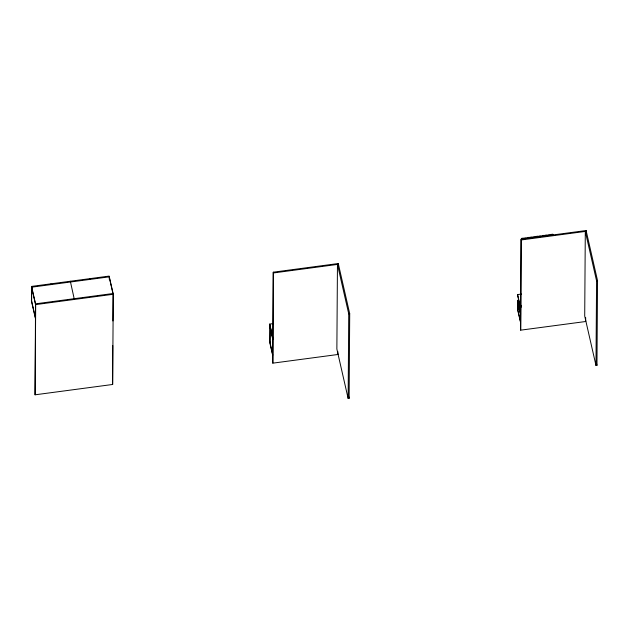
<?xml version="1.0" encoding="UTF-8"?>
<svg xmlns="http://www.w3.org/2000/svg" width="629" height="629" viewBox="0 0 629 629"><rect width="100%" height="100%" fill="white"/><g stroke="black" fill="none" stroke-linecap="round" stroke-linejoin="round"><path stroke-width="0.94" d="M112.905 320.971L113.094 293.515L35.531 303.838L35.067 394.808L112.638 384.476L113.267 294.27L109.124 276.092L31.552 286.415L31.45 300.984L35.428 318.416M31.623 301.739L31.725 287.17L109.289 276.839L109.273 279.378M35.067 394.808L35.696 304.593L31.552 286.415M74.308 299.302L70.338 281.249M112.733 345.486L112.638 384.476M273.615 323.55L269.731 324.069L272.813 338.858M270.045 342.663L270.156 327.363M348.144 398.456L348.733 313.847L337.459 264.424L336.869 349.032L348.144 398.456L349.119 398.322L349.708 313.714L338.26 263.535L273.277 272.192L272.821 363.153L337.804 354.504L337.828 351.564M272.821 363.153L273.277 272.192M338.245 265.501L338.26 263.535M338.418 266.24L338.433 264.29L273.45 272.947M521.433 294.065L517.549 294.584L520.631 309.374M517.73 301.574L517.667 309.838L520.537 322.402M517.769 300.929L517.887 309.672L517.942 301.684M595.985 365.465L596.575 280.856L585.3 231.433L584.711 316.041L595.985 365.465L596.96 365.331L597.55 280.723L586.102 230.544L521.119 239.201L520.663 330.162L585.646 321.513L585.67 317.59M520.663 330.162L521.119 239.201M521.119 307.267L521.126 305.324M586.079 233.493L586.102 230.544M586.259 233.265L586.275 231.299L521.292 239.948M35.696 304.593L113.267 294.27M348.733 313.847L349.708 313.714M596.575 280.856L597.55 280.723M596.528 363.428L596.96 365.331M585.473 320.759L585.646 321.513M553.017 234.955L552.844 234.2L550.886 234.46L551.059 235.215M550.084 235.34L549.911 234.586L547.961 234.845L548.134 235.6M547.151 235.733L546.986 234.979L545.029 235.238L545.201 235.993M544.227 236.119L544.054 235.364L542.104 235.631L542.269 236.378M541.294 236.512L541.121 235.757L539.171 236.017L539.344 236.771M538.369 236.905L538.196 236.15L536.246 236.41L536.411 237.164M535.436 237.29L535.263 236.535L533.313 236.795L533.486 237.55M532.511 237.683L532.338 236.929L530.381 237.188L530.554 237.943M529.579 238.069L529.406 237.314L527.456 237.581L527.629 238.328M526.654 238.462L526.481 237.707L524.523 237.966L524.696 238.721M523.721 238.855L523.548 238.1L521.598 238.36L521.771 239.114M517.549 294.584L520.639 308.108M520.6 313.501L517.557 300.182L520.592 314.138M517.722 302.203L520.592 314.767M517.675 309.209L520.545 321.773M348.686 396.419L349.119 398.322M337.631 353.75L337.804 354.504M269.731 324.069L272.821 337.6M270.163 326.404L269.99 325.649L269.833 342.829L272.695 355.393M269.943 326.923L272.805 339.487M269.872 341.909L272.703 354.764M109.289 277.475L113.094 294.144M89.727 278.671L89.9 279.425M50.941 283.836L51.114 284.583M31.717 287.799L35.523 304.467M31.623 301.11L35.428 317.779"/></g></svg>
